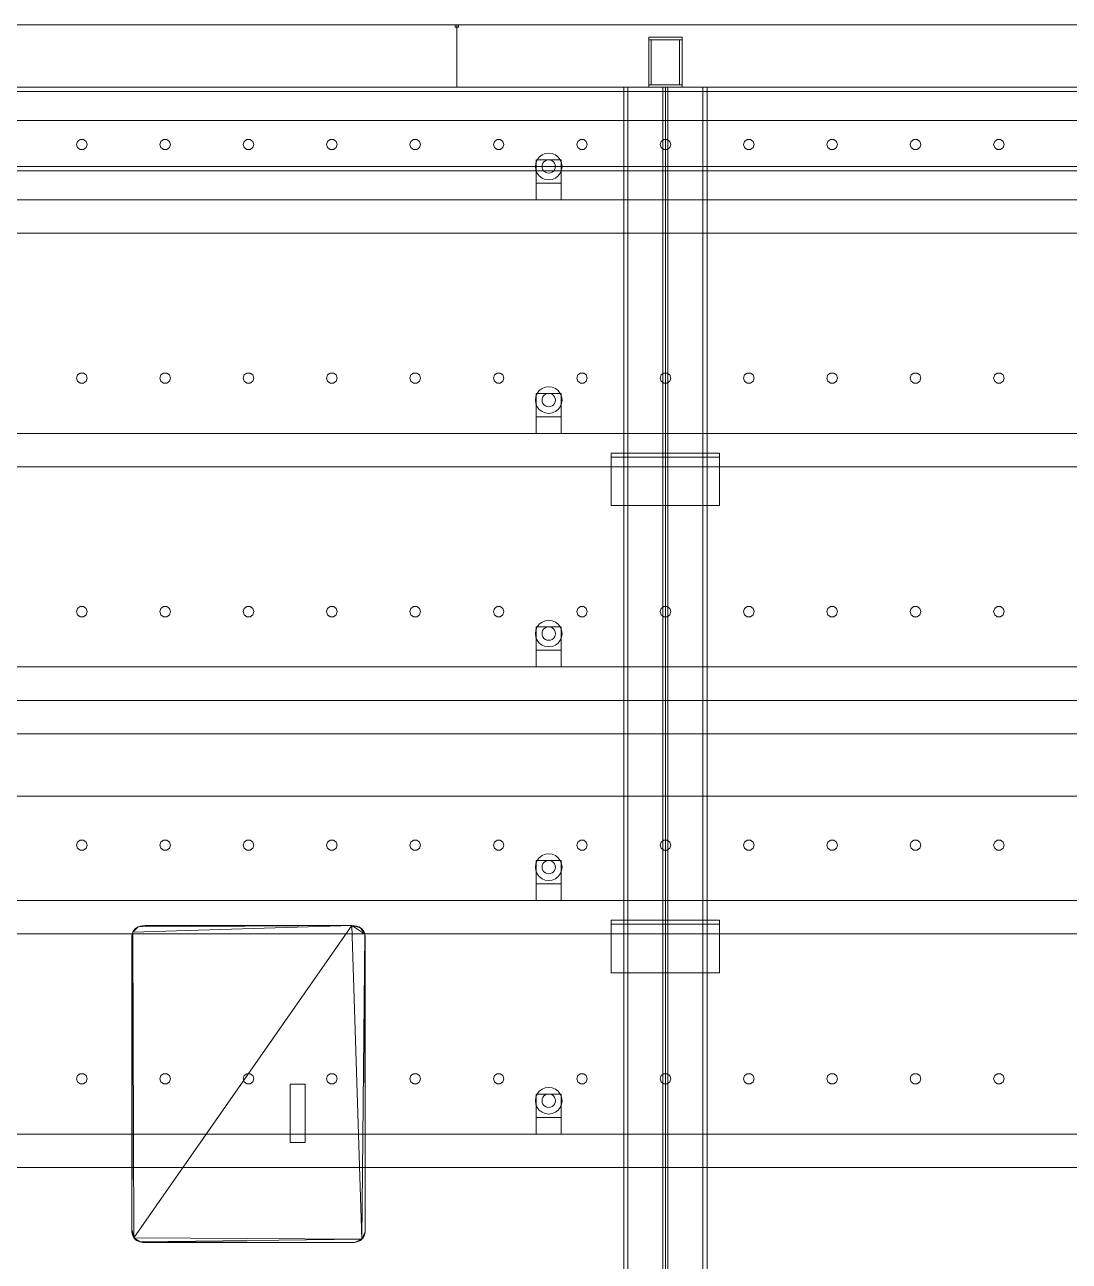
# Model space of a CAD drawing. Header units: millimetres. Extents: x -1970 to 59977, y -65068 to 6837.
# Drawn here: x 41071 to 42324, y 1518 to 3000 of the extents above; entities that cross this region are included whole.
import ezdxf

# ---------------------------------------------------------------- set-up
doc = ezdxf.new("R2010")
doc.units = ezdxf.units.MM
doc.layers.add('lateral_secador', color=7, linetype='Continuous', lineweight=0)

msp = doc.modelspace()

# ---------------------------------------------------------------- linework, layer by layer
at = {"layer": 'lateral_secador'}
for p, q in [((40589.253, 3000), (41589.253, 3000)), ((41587.253, 3000), (41591.253, 3000)), ((41587.253, 3000), (41587.253, 2997)), ((41587.253, 2997), (41591.253, 2997)), ((41589.253, 2925), (41589.253, 3000)), ((41589.253, 3000), (42589.253, 3000)), ((41591.253, 2997), (41591.253, 3000)), ((41819.253, 2985), (41859.253, 2985)), ((41819.253, 2985), (41819.253, 2982)), ((41819.253, 2982), (41859.253, 2982)), ((41819.253, 2982), (41822.253, 2982)), ((41819.253, 2982), (41819.253, 2928)), ((41822.253, 2928), (41822.253, 2982)), ((41856.253, 2982), (41859.253, 2982)), ((41856.253, 2982), (41856.253, 2928)), ((41859.253, 2982), (41859.253, 2985)), ((41859.253, 2928), (41859.253, 2982)), ((38839.253, 2925), (58839.253, 2925)), ((40589.253, 2925), (41589.253, 2925)), ((40839.253, 2925), (41839.253, 2925)), ((41589.253, 2925), (42589.253, 2925)), ((41789.253, 2925), (41889.253, 2925)), ((41789.253, 2925), (41789.253, 20)), ((41789.253, 2925), (41794.253, 2925)), ((41794.253, 20), (41794.253, 2925)), ((41819.253, 2928), (41859.253, 2928)), ((41819.253, 2928), (41819.253, 2925)), ((41819.253, 2928), (41822.253, 2928)), ((41819.253, 2925), (41859.253, 2925)), ((41836.253, 2925), (41842.253, 2925)), ((41836.253, 2925), (41836.253, 60)), ((41839.253, 0), (41839.253, 2925)), ((41839.253, 2925), (42839.253, 2925)), ((41842.253, 60), (41842.253, 2925)), ((41856.253, 2928), (41859.253, 2928)), ((41859.253, 2925), (41859.253, 2928)), ((41884.253, 2925), (41889.253, 2925)), ((41884.253, 2925), (41884.253, 20)), ((41889.253, 20), (41889.253, 2925)), ((38839.253, 2920), (58839.253, 2920)), ((38839.253, 2885), (58839.253, 2885)), ((41137.291, 2862.389), (41134.116, 2860.082)), ((41141.215, 2862.389), (41137.291, 2862.389)), ((41144.39, 2860.082), (41141.215, 2862.389)), ((41237.291, 2862.389), (41234.116, 2860.082)), ((41241.215, 2862.389), (41237.291, 2862.389)), ((41244.39, 2860.082), (41241.215, 2862.389)), ((41337.291, 2862.389), (41334.116, 2860.082)), ((41341.215, 2862.389), (41337.291, 2862.389)), ((41344.39, 2860.082), (41341.215, 2862.389)), ((41437.291, 2862.389), (41434.116, 2860.082)), ((41441.215, 2862.389), (41437.291, 2862.389)), ((41444.39, 2860.082), (41441.215, 2862.389)), ((41537.291, 2862.389), (41534.116, 2860.082)), ((41541.215, 2862.389), (41537.291, 2862.389)), ((41544.39, 2860.082), (41541.215, 2862.389)), ((41637.291, 2862.389), (41634.116, 2860.082)), ((41641.215, 2862.389), (41637.291, 2862.389)), ((41644.39, 2860.082), (41641.215, 2862.389)), ((41737.291, 2862.389), (41734.116, 2860.082)), ((41741.215, 2862.389), (41737.291, 2862.389)), ((41744.39, 2860.082), (41741.215, 2862.389)), ((41837.291, 2862.389), (41834.116, 2860.082)), ((41841.215, 2862.389), (41837.291, 2862.389)), ((41844.39, 2860.082), (41841.215, 2862.389)), ((41937.291, 2862.389), (41934.116, 2860.082)), ((41941.215, 2862.389), (41937.291, 2862.389)), ((41944.39, 2860.082), (41941.215, 2862.389)), ((42037.291, 2862.389), (42034.116, 2860.082)), ((42041.215, 2862.389), (42037.291, 2862.389)), ((42044.39, 2860.082), (42041.215, 2862.389)), ((42137.291, 2862.389), (42134.116, 2860.082)), ((42141.215, 2862.389), (42137.291, 2862.389)), ((42144.39, 2860.082), (42141.215, 2862.389)), ((42237.291, 2862.389), (42234.116, 2860.082)), ((42241.215, 2862.389), (42237.291, 2862.389)), ((42244.39, 2860.082), (42241.215, 2862.389)), ((41134.116, 2860.082), (41132.903, 2856.35)), ((41132.903, 2856.35), (41134.116, 2852.618)), ((41134.116, 2852.618), (41137.291, 2850.311)), ((41137.291, 2850.311), (41141.215, 2850.311)), ((41141.215, 2850.311), (41144.39, 2852.618)), ((41145.603, 2856.35), (41144.39, 2860.082)), ((41144.39, 2852.618), (41145.603, 2856.35)), ((41234.116, 2860.082), (41232.903, 2856.35)), ((41232.903, 2856.35), (41234.116, 2852.618)), ((41234.116, 2852.618), (41237.291, 2850.311)), ((41237.291, 2850.311), (41241.215, 2850.311)), ((41241.215, 2850.311), (41244.39, 2852.618)), ((41245.603, 2856.35), (41244.39, 2860.082)), ((41244.39, 2852.618), (41245.603, 2856.35)), ((41334.116, 2860.082), (41332.903, 2856.35)), ((41332.903, 2856.35), (41334.116, 2852.618)), ((41334.116, 2852.618), (41337.291, 2850.311)), ((41337.291, 2850.311), (41341.215, 2850.311)), ((41341.215, 2850.311), (41344.39, 2852.618)), ((41345.603, 2856.35), (41344.39, 2860.082)), ((41344.39, 2852.618), (41345.603, 2856.35)), ((41434.116, 2860.082), (41432.903, 2856.35)), ((41432.903, 2856.35), (41434.116, 2852.618)), ((41434.116, 2852.618), (41437.291, 2850.311)), ((41437.291, 2850.311), (41441.215, 2850.311)), ((41441.215, 2850.311), (41444.39, 2852.618)), ((41445.603, 2856.35), (41444.39, 2860.082)), ((41444.39, 2852.618), (41445.603, 2856.35)), ((41534.116, 2860.082), (41532.903, 2856.35)), ((41532.903, 2856.35), (41534.116, 2852.618)), ((41534.116, 2852.618), (41537.291, 2850.311)), ((41537.291, 2850.311), (41541.215, 2850.311)), ((41541.215, 2850.311), (41544.39, 2852.618)), ((41545.603, 2856.35), (41544.39, 2860.082)), ((41544.39, 2852.618), (41545.603, 2856.35)), ((41634.116, 2860.082), (41632.903, 2856.35)), ((41632.903, 2856.35), (41634.116, 2852.618)), ((41634.116, 2852.618), (41637.291, 2850.311)), ((41637.291, 2850.311), (41641.215, 2850.311)), ((41641.215, 2850.311), (41644.39, 2852.618)), ((41645.603, 2856.35), (41644.39, 2860.082)), ((41644.39, 2852.618), (41645.603, 2856.35)), ((41734.116, 2860.082), (41732.903, 2856.35)), ((41732.903, 2856.35), (41734.116, 2852.618)), ((41734.116, 2852.618), (41737.291, 2850.311)), ((41737.291, 2850.311), (41741.215, 2850.311)), ((41741.215, 2850.311), (41744.39, 2852.618)), ((41745.603, 2856.35), (41744.39, 2860.082)), ((41744.39, 2852.618), (41745.603, 2856.35)), ((41834.116, 2860.082), (41832.903, 2856.35)), ((41832.903, 2856.35), (41834.116, 2852.618)), ((41834.116, 2852.618), (41837.291, 2850.311)), ((41837.291, 2850.311), (41841.215, 2850.311)), ((41841.215, 2850.311), (41844.39, 2852.618)), ((41845.603, 2856.35), (41844.39, 2860.082)), ((41844.39, 2852.618), (41845.603, 2856.35)), ((41934.116, 2860.082), (41932.903, 2856.35)), ((41932.903, 2856.35), (41934.116, 2852.618)), ((41934.116, 2852.618), (41937.291, 2850.311)), ((41937.291, 2850.311), (41941.215, 2850.311)), ((41941.215, 2850.311), (41944.39, 2852.618)), ((41945.603, 2856.35), (41944.39, 2860.082)), ((41944.39, 2852.618), (41945.603, 2856.35)), ((42034.116, 2860.082), (42032.903, 2856.35)), ((42032.903, 2856.35), (42034.116, 2852.618)), ((42034.116, 2852.618), (42037.291, 2850.311)), ((42037.291, 2850.311), (42041.215, 2850.311)), ((42041.215, 2850.311), (42044.39, 2852.618)), ((42045.603, 2856.35), (42044.39, 2860.082)), ((42044.39, 2852.618), (42045.603, 2856.35)), ((42134.116, 2860.082), (42132.903, 2856.35)), ((42132.903, 2856.35), (42134.116, 2852.618)), ((42134.116, 2852.618), (42137.291, 2850.311)), ((42137.291, 2850.311), (42141.215, 2850.311)), ((42141.215, 2850.311), (42144.39, 2852.618)), ((42145.603, 2856.35), (42144.39, 2860.082)), ((42144.39, 2852.618), (42145.603, 2856.35)), ((42234.116, 2860.082), (42232.903, 2856.35)), ((42232.903, 2856.35), (42234.116, 2852.618)), ((42234.116, 2852.618), (42237.291, 2850.311)), ((42237.291, 2850.311), (42241.215, 2850.311)), ((42241.215, 2850.311), (42244.39, 2852.618)), ((42245.603, 2856.35), (42244.39, 2860.082)), ((42244.39, 2852.618), (42245.603, 2856.35)), ((41683.798, 2834.141), (41683.253, 2830)), ((41685.397, 2838), (41683.798, 2834.141)), ((41684.253, 2838), (41714.253, 2838)), ((41684.253, 2838), (41684.253, 2810)), ((41687.939, 2841.314), (41685.397, 2838)), ((41691.253, 2843.856), (41687.939, 2841.314)), ((41695.112, 2845.455), (41691.253, 2843.856)), ((41691.526, 2832.071), (41691.253, 2830)), ((41692.325, 2834), (41691.526, 2832.071)), ((41693.596, 2835.657), (41692.325, 2834)), ((41695.253, 2836.928), (41693.596, 2835.657)), ((41699.253, 2846), (41695.112, 2845.455)), ((41697.182, 2837.727), (41695.253, 2836.928)), ((41699.253, 2838), (41697.182, 2837.727)), ((41703.394, 2845.455), (41699.253, 2846)), ((41701.324, 2837.727), (41699.253, 2838)), ((41703.253, 2836.928), (41701.324, 2837.727)), ((41704.91, 2835.657), (41703.253, 2836.928)), ((41707.253, 2843.856), (41703.394, 2845.455)), ((41706.181, 2834), (41704.91, 2835.657)), ((41706.98, 2832.071), (41706.181, 2834)), ((41707.253, 2830), (41706.98, 2832.071)), ((41710.567, 2841.314), (41707.253, 2843.856)), ((41713.109, 2838), (41710.567, 2841.314)), ((41714.708, 2834.141), (41713.109, 2838)), ((41714.253, 2810), (41714.253, 2838)), ((41715.253, 2830), (41714.708, 2834.141)), ((38839.253, 2830), (58839.253, 2830)), ((38839.253, 2825), (58839.253, 2825)), ((41683.253, 2830), (41683.798, 2825.859)), ((41683.798, 2825.859), (41685.397, 2822)), ((41685.397, 2822), (41687.939, 2818.686)), ((41687.939, 2818.686), (41691.253, 2816.144)), ((41691.253, 2830), (41691.526, 2827.929)), ((41691.526, 2827.929), (41692.325, 2826)), ((41692.325, 2826), (41693.596, 2824.343)), ((41693.596, 2824.343), (41695.253, 2823.072)), ((41695.253, 2823.072), (41697.182, 2822.273)), ((41697.182, 2822.273), (41699.253, 2822)), ((41699.253, 2822), (41701.324, 2822.273)), ((41701.324, 2822.273), (41703.253, 2823.072)), ((41703.253, 2823.072), (41704.91, 2824.343)), ((41704.91, 2824.343), (41706.181, 2826)), ((41706.181, 2826), (41706.98, 2827.929)), ((41706.98, 2827.929), (41707.253, 2830)), ((41707.253, 2816.144), (41710.567, 2818.686)), ((41710.567, 2818.686), (41713.109, 2822)), ((41713.109, 2822), (41714.708, 2825.859)), ((41714.708, 2825.859), (41715.253, 2830)), ((41684.253, 2810), (41714.253, 2810)), ((41684.253, 2810), (41684.253, 2790)), ((41691.253, 2816.144), (41695.112, 2814.545)), ((41695.112, 2814.545), (41699.253, 2814)), ((41699.253, 2814), (41703.394, 2814.545)), ((41703.394, 2814.545), (41707.253, 2816.144)), ((41714.253, 2790), (41714.253, 2810)), ((39189.253, 2790), (58489.253, 2790)), ((41684.253, 2790), (41714.253, 2790)), ((39189.253, 2750), (58489.253, 2750)), ((41134.116, 2580.082), (41132.903, 2576.35)), ((41137.291, 2582.389), (41134.116, 2580.082)), ((41141.215, 2582.389), (41137.291, 2582.389)), ((41144.39, 2580.082), (41141.215, 2582.389)), ((41145.603, 2576.35), (41144.39, 2580.082)), ((41234.116, 2580.082), (41232.903, 2576.35)), ((41237.291, 2582.389), (41234.116, 2580.082)), ((41241.215, 2582.389), (41237.291, 2582.389)), ((41244.39, 2580.082), (41241.215, 2582.389)), ((41245.603, 2576.35), (41244.39, 2580.082)), ((41334.116, 2580.082), (41332.903, 2576.35)), ((41337.291, 2582.389), (41334.116, 2580.082)), ((41341.215, 2582.389), (41337.291, 2582.389)), ((41344.39, 2580.082), (41341.215, 2582.389)), ((41345.603, 2576.35), (41344.39, 2580.082)), ((41434.116, 2580.082), (41432.903, 2576.35)), ((41437.291, 2582.389), (41434.116, 2580.082)), ((41441.215, 2582.389), (41437.291, 2582.389)), ((41444.39, 2580.082), (41441.215, 2582.389)), ((41445.603, 2576.35), (41444.39, 2580.082)), ((41534.116, 2580.082), (41532.903, 2576.35)), ((41537.291, 2582.389), (41534.116, 2580.082)), ((41541.215, 2582.389), (41537.291, 2582.389)), ((41544.39, 2580.082), (41541.215, 2582.389)), ((41545.603, 2576.35), (41544.39, 2580.082)), ((41634.116, 2580.082), (41632.903, 2576.35)), ((41637.291, 2582.389), (41634.116, 2580.082)), ((41641.215, 2582.389), (41637.291, 2582.389)), ((41644.39, 2580.082), (41641.215, 2582.389)), ((41645.603, 2576.35), (41644.39, 2580.082)), ((41734.116, 2580.082), (41732.903, 2576.35)), ((41737.291, 2582.389), (41734.116, 2580.082)), ((41741.215, 2582.389), (41737.291, 2582.389)), ((41744.39, 2580.082), (41741.215, 2582.389)), ((41745.603, 2576.35), (41744.39, 2580.082)), ((41834.116, 2580.082), (41832.903, 2576.35)), ((41837.291, 2582.389), (41834.116, 2580.082)), ((41841.215, 2582.389), (41837.291, 2582.389)), ((41844.39, 2580.082), (41841.215, 2582.389)), ((41845.603, 2576.35), (41844.39, 2580.082)), ((41934.116, 2580.082), (41932.903, 2576.35)), ((41937.291, 2582.389), (41934.116, 2580.082)), ((41941.215, 2582.389), (41937.291, 2582.389)), ((41944.39, 2580.082), (41941.215, 2582.389)), ((41945.603, 2576.35), (41944.39, 2580.082)), ((42034.116, 2580.082), (42032.903, 2576.35)), ((42037.291, 2582.389), (42034.116, 2580.082)), ((42041.215, 2582.389), (42037.291, 2582.389)), ((42044.39, 2580.082), (42041.215, 2582.389)), ((42045.603, 2576.35), (42044.39, 2580.082)), ((42134.116, 2580.082), (42132.903, 2576.35)), ((42137.291, 2582.389), (42134.116, 2580.082)), ((42141.215, 2582.389), (42137.291, 2582.389)), ((42144.39, 2580.082), (42141.215, 2582.389)), ((42145.603, 2576.35), (42144.39, 2580.082)), ((42234.116, 2580.082), (42232.903, 2576.35)), ((42237.291, 2582.389), (42234.116, 2580.082)), ((42241.215, 2582.389), (42237.291, 2582.389)), ((42244.39, 2580.082), (42241.215, 2582.389)), ((42245.603, 2576.35), (42244.39, 2580.082)), ((41132.903, 2576.35), (41134.116, 2572.618)), ((41134.116, 2572.618), (41137.291, 2570.311)), ((41137.291, 2570.311), (41141.215, 2570.311)), ((41141.215, 2570.311), (41144.39, 2572.618)), ((41144.39, 2572.618), (41145.603, 2576.35)), ((41232.903, 2576.35), (41234.116, 2572.618)), ((41234.116, 2572.618), (41237.291, 2570.311)), ((41237.291, 2570.311), (41241.215, 2570.311)), ((41241.215, 2570.311), (41244.39, 2572.618)), ((41244.39, 2572.618), (41245.603, 2576.35)), ((41332.903, 2576.35), (41334.116, 2572.618)), ((41334.116, 2572.618), (41337.291, 2570.311)), ((41337.291, 2570.311), (41341.215, 2570.311)), ((41341.215, 2570.311), (41344.39, 2572.618)), ((41344.39, 2572.618), (41345.603, 2576.35)), ((41432.903, 2576.35), (41434.116, 2572.618)), ((41434.116, 2572.618), (41437.291, 2570.311)), ((41437.291, 2570.311), (41441.215, 2570.311)), ((41441.215, 2570.311), (41444.39, 2572.618)), ((41444.39, 2572.618), (41445.603, 2576.35)), ((41532.903, 2576.35), (41534.116, 2572.618)), ((41534.116, 2572.618), (41537.291, 2570.311)), ((41537.291, 2570.311), (41541.215, 2570.311)), ((41541.215, 2570.311), (41544.39, 2572.618)), ((41544.39, 2572.618), (41545.603, 2576.35)), ((41632.903, 2576.35), (41634.116, 2572.618)), ((41634.116, 2572.618), (41637.291, 2570.311)), ((41637.291, 2570.311), (41641.215, 2570.311)), ((41641.215, 2570.311), (41644.39, 2572.618)), ((41644.39, 2572.618), (41645.603, 2576.35)), ((41695.112, 2565.455), (41691.253, 2563.856)), ((41699.253, 2566), (41695.112, 2565.455)), ((41703.394, 2565.455), (41699.253, 2566)), ((41707.253, 2563.856), (41703.394, 2565.455)), ((41732.903, 2576.35), (41734.116, 2572.618)), ((41734.116, 2572.618), (41737.291, 2570.311)), ((41737.291, 2570.311), (41741.215, 2570.311)), ((41741.215, 2570.311), (41744.39, 2572.618)), ((41744.39, 2572.618), (41745.603, 2576.35)), ((41832.903, 2576.35), (41834.116, 2572.618)), ((41834.116, 2572.618), (41837.291, 2570.311)), ((41837.291, 2570.311), (41841.215, 2570.311)), ((41841.215, 2570.311), (41844.39, 2572.618)), ((41844.39, 2572.618), (41845.603, 2576.35)), ((41932.903, 2576.35), (41934.116, 2572.618)), ((41934.116, 2572.618), (41937.291, 2570.311)), ((41937.291, 2570.311), (41941.215, 2570.311)), ((41941.215, 2570.311), (41944.39, 2572.618)), ((41944.39, 2572.618), (41945.603, 2576.35)), ((42032.903, 2576.35), (42034.116, 2572.618)), ((42034.116, 2572.618), (42037.291, 2570.311)), ((42037.291, 2570.311), (42041.215, 2570.311)), ((42041.215, 2570.311), (42044.39, 2572.618)), ((42044.39, 2572.618), (42045.603, 2576.35)), ((42132.903, 2576.35), (42134.116, 2572.618)), ((42134.116, 2572.618), (42137.291, 2570.311)), ((42137.291, 2570.311), (42141.215, 2570.311)), ((42141.215, 2570.311), (42144.39, 2572.618)), ((42144.39, 2572.618), (42145.603, 2576.35)), ((42232.903, 2576.35), (42234.116, 2572.618)), ((42234.116, 2572.618), (42237.291, 2570.311)), ((42237.291, 2570.311), (42241.215, 2570.311)), ((42241.215, 2570.311), (42244.39, 2572.618)), ((42244.39, 2572.618), (42245.603, 2576.35)), ((41683.798, 2554.141), (41683.253, 2550)), ((41683.253, 2550), (41683.798, 2545.859)), ((41685.397, 2558), (41683.798, 2554.141)), ((41684.253, 2558), (41714.253, 2558)), ((41684.253, 2558), (41684.253, 2530)), ((41687.939, 2561.314), (41685.397, 2558)), ((41691.253, 2563.856), (41687.939, 2561.314)), ((41691.526, 2552.071), (41691.253, 2550)), ((41691.253, 2550), (41691.526, 2547.929)), ((41692.325, 2554), (41691.526, 2552.071)), ((41693.596, 2555.657), (41692.325, 2554)), ((41695.253, 2556.928), (41693.596, 2555.657)), ((41697.182, 2557.727), (41695.253, 2556.928)), ((41699.253, 2558), (41697.182, 2557.727)), ((41701.324, 2557.727), (41699.253, 2558)), ((41703.253, 2556.928), (41701.324, 2557.727)), ((41704.91, 2555.657), (41703.253, 2556.928)), ((41706.181, 2554), (41704.91, 2555.657)), ((41706.98, 2552.071), (41706.181, 2554)), ((41707.253, 2550), (41706.98, 2552.071)), ((41706.98, 2547.929), (41707.253, 2550)), ((41710.567, 2561.314), (41707.253, 2563.856)), ((41713.109, 2558), (41710.567, 2561.314)), ((41714.708, 2554.141), (41713.109, 2558)), ((41714.253, 2530), (41714.253, 2558)), ((41715.253, 2550), (41714.708, 2554.141)), ((41714.708, 2545.859), (41715.253, 2550)), ((41683.798, 2545.859), (41685.397, 2542)), ((41685.397, 2542), (41687.939, 2538.686)), ((41687.939, 2538.686), (41691.253, 2536.144)), ((41691.253, 2536.144), (41695.112, 2534.545)), ((41691.526, 2547.929), (41692.325, 2546)), ((41692.325, 2546), (41693.596, 2544.343)), ((41693.596, 2544.343), (41695.253, 2543.072)), ((41695.253, 2543.072), (41697.182, 2542.273)), ((41697.182, 2542.273), (41699.253, 2542)), ((41699.253, 2542), (41701.324, 2542.273)), ((41701.324, 2542.273), (41703.253, 2543.072)), ((41703.253, 2543.072), (41704.91, 2544.343)), ((41703.394, 2534.545), (41707.253, 2536.144)), ((41704.91, 2544.343), (41706.181, 2546)), ((41706.181, 2546), (41706.98, 2547.929)), ((41707.253, 2536.144), (41710.567, 2538.686)), ((41710.567, 2538.686), (41713.109, 2542)), ((41713.109, 2542), (41714.708, 2545.859)), ((41684.253, 2530), (41714.253, 2530)), ((41684.253, 2530), (41684.253, 2510)), ((41695.112, 2534.545), (41699.253, 2534)), ((41699.253, 2534), (41703.394, 2534.545)), ((41714.253, 2510), (41714.253, 2530)), ((39189.253, 2510), (58489.253, 2510)), ((41684.253, 2510), (41714.253, 2510)), ((41774.253, 2486.5), (41904.253, 2486.5)), ((41774.253, 2486.5), (41774.253, 2423.5)), ((41774.253, 2486.5), (41774.253, 2481.5)), ((41774.253, 2481.5), (41904.253, 2481.5)), ((41904.253, 2423.5), (41904.253, 2486.5)), ((41904.253, 2481.5), (41904.253, 2486.5)), ((39189.253, 2470), (58489.253, 2470)), ((41774.253, 2423.5), (41904.253, 2423.5)), ((41134.116, 2300.082), (41132.903, 2296.35)), ((41137.291, 2302.389), (41134.116, 2300.082)), ((41141.215, 2302.389), (41137.291, 2302.389)), ((41144.39, 2300.082), (41141.215, 2302.389)), ((41145.603, 2296.35), (41144.39, 2300.082)), ((41234.116, 2300.082), (41232.903, 2296.35)), ((41237.291, 2302.389), (41234.116, 2300.082)), ((41241.215, 2302.389), (41237.291, 2302.389)), ((41244.39, 2300.082), (41241.215, 2302.389)), ((41245.603, 2296.35), (41244.39, 2300.082)), ((41334.116, 2300.082), (41332.903, 2296.35)), ((41337.291, 2302.389), (41334.116, 2300.082)), ((41341.215, 2302.389), (41337.291, 2302.389)), ((41344.39, 2300.082), (41341.215, 2302.389)), ((41345.603, 2296.35), (41344.39, 2300.082)), ((41434.116, 2300.082), (41432.903, 2296.35)), ((41437.291, 2302.389), (41434.116, 2300.082)), ((41441.215, 2302.389), (41437.291, 2302.389)), ((41444.39, 2300.082), (41441.215, 2302.389)), ((41445.603, 2296.35), (41444.39, 2300.082)), ((41534.116, 2300.082), (41532.903, 2296.35)), ((41537.291, 2302.389), (41534.116, 2300.082)), ((41541.215, 2302.389), (41537.291, 2302.389)), ((41544.39, 2300.082), (41541.215, 2302.389)), ((41545.603, 2296.35), (41544.39, 2300.082)), ((41634.116, 2300.082), (41632.903, 2296.35)), ((41637.291, 2302.389), (41634.116, 2300.082)), ((41641.215, 2302.389), (41637.291, 2302.389)), ((41644.39, 2300.082), (41641.215, 2302.389)), ((41645.603, 2296.35), (41644.39, 2300.082)), ((41734.116, 2300.082), (41732.903, 2296.35)), ((41737.291, 2302.389), (41734.116, 2300.082)), ((41741.215, 2302.389), (41737.291, 2302.389)), ((41744.39, 2300.082), (41741.215, 2302.389)), ((41745.603, 2296.35), (41744.39, 2300.082)), ((41834.116, 2300.082), (41832.903, 2296.35)), ((41837.291, 2302.389), (41834.116, 2300.082)), ((41841.215, 2302.389), (41837.291, 2302.389)), ((41844.39, 2300.082), (41841.215, 2302.389)), ((41845.603, 2296.35), (41844.39, 2300.082)), ((41934.116, 2300.082), (41932.903, 2296.35)), ((41937.291, 2302.389), (41934.116, 2300.082)), ((41941.215, 2302.389), (41937.291, 2302.389)), ((41944.39, 2300.082), (41941.215, 2302.389)), ((41945.603, 2296.35), (41944.39, 2300.082)), ((42034.116, 2300.082), (42032.903, 2296.35)), ((42037.291, 2302.389), (42034.116, 2300.082)), ((42041.215, 2302.389), (42037.291, 2302.389)), ((42044.39, 2300.082), (42041.215, 2302.389)), ((42045.603, 2296.35), (42044.39, 2300.082)), ((42134.116, 2300.082), (42132.903, 2296.35)), ((42137.291, 2302.389), (42134.116, 2300.082)), ((42141.215, 2302.389), (42137.291, 2302.389)), ((42144.39, 2300.082), (42141.215, 2302.389)), ((42145.603, 2296.35), (42144.39, 2300.082)), ((42234.116, 2300.082), (42232.903, 2296.35)), ((42237.291, 2302.389), (42234.116, 2300.082)), ((42241.215, 2302.389), (42237.291, 2302.389)), ((42244.39, 2300.082), (42241.215, 2302.389)), ((42245.603, 2296.35), (42244.39, 2300.082)), ((41132.903, 2296.35), (41134.116, 2292.618)), ((41134.116, 2292.618), (41137.291, 2290.311)), ((41137.291, 2290.311), (41141.215, 2290.311)), ((41141.215, 2290.311), (41144.39, 2292.618)), ((41144.39, 2292.618), (41145.603, 2296.35)), ((41232.903, 2296.35), (41234.116, 2292.618)), ((41234.116, 2292.618), (41237.291, 2290.311)), ((41237.291, 2290.311), (41241.215, 2290.311)), ((41241.215, 2290.311), (41244.39, 2292.618)), ((41244.39, 2292.618), (41245.603, 2296.35)), ((41332.903, 2296.35), (41334.116, 2292.618)), ((41334.116, 2292.618), (41337.291, 2290.311)), ((41337.291, 2290.311), (41341.215, 2290.311)), ((41341.215, 2290.311), (41344.39, 2292.618)), ((41344.39, 2292.618), (41345.603, 2296.35)), ((41432.903, 2296.35), (41434.116, 2292.618)), ((41434.116, 2292.618), (41437.291, 2290.311)), ((41437.291, 2290.311), (41441.215, 2290.311)), ((41441.215, 2290.311), (41444.39, 2292.618)), ((41444.39, 2292.618), (41445.603, 2296.35)), ((41532.903, 2296.35), (41534.116, 2292.618)), ((41534.116, 2292.618), (41537.291, 2290.311)), ((41537.291, 2290.311), (41541.215, 2290.311)), ((41541.215, 2290.311), (41544.39, 2292.618)), ((41544.39, 2292.618), (41545.603, 2296.35)), ((41632.903, 2296.35), (41634.116, 2292.618)), ((41634.116, 2292.618), (41637.291, 2290.311)), ((41637.291, 2290.311), (41641.215, 2290.311)), ((41641.215, 2290.311), (41644.39, 2292.618)), ((41644.39, 2292.618), (41645.603, 2296.35)), ((41691.253, 2283.856), (41687.939, 2281.314)), ((41695.112, 2285.455), (41691.253, 2283.856)), ((41699.253, 2286), (41695.112, 2285.455)), ((41703.394, 2285.455), (41699.253, 2286)), ((41707.253, 2283.856), (41703.394, 2285.455)), ((41710.567, 2281.314), (41707.253, 2283.856)), ((41732.903, 2296.35), (41734.116, 2292.618)), ((41734.116, 2292.618), (41737.291, 2290.311)), ((41737.291, 2290.311), (41741.215, 2290.311)), ((41741.215, 2290.311), (41744.39, 2292.618)), ((41744.39, 2292.618), (41745.603, 2296.35)), ((41832.903, 2296.35), (41834.116, 2292.618)), ((41834.116, 2292.618), (41837.291, 2290.311)), ((41837.291, 2290.311), (41841.215, 2290.311)), ((41841.215, 2290.311), (41844.39, 2292.618)), ((41844.39, 2292.618), (41845.603, 2296.35)), ((41932.903, 2296.35), (41934.116, 2292.618)), ((41934.116, 2292.618), (41937.291, 2290.311)), ((41937.291, 2290.311), (41941.215, 2290.311)), ((41941.215, 2290.311), (41944.39, 2292.618)), ((41944.39, 2292.618), (41945.603, 2296.35)), ((42032.903, 2296.35), (42034.116, 2292.618)), ((42034.116, 2292.618), (42037.291, 2290.311)), ((42037.291, 2290.311), (42041.215, 2290.311)), ((42041.215, 2290.311), (42044.39, 2292.618)), ((42044.39, 2292.618), (42045.603, 2296.35)), ((42132.903, 2296.35), (42134.116, 2292.618)), ((42134.116, 2292.618), (42137.291, 2290.311)), ((42137.291, 2290.311), (42141.215, 2290.311)), ((42141.215, 2290.311), (42144.39, 2292.618)), ((42144.39, 2292.618), (42145.603, 2296.35)), ((42232.903, 2296.35), (42234.116, 2292.618)), ((42234.116, 2292.618), (42237.291, 2290.311)), ((42237.291, 2290.311), (42241.215, 2290.311)), ((42241.215, 2290.311), (42244.39, 2292.618)), ((42244.39, 2292.618), (42245.603, 2296.35)), ((41683.798, 2274.141), (41683.253, 2270)), ((41683.253, 2270), (41683.798, 2265.859)), ((41685.397, 2278), (41683.798, 2274.141)), ((41684.253, 2278), (41714.253, 2278)), ((41684.253, 2278), (41684.253, 2250)), ((41687.939, 2281.314), (41685.397, 2278)), ((41691.526, 2272.071), (41691.253, 2270)), ((41691.253, 2270), (41691.526, 2267.929)), ((41692.325, 2274), (41691.526, 2272.071)), ((41693.596, 2275.657), (41692.325, 2274)), ((41695.253, 2276.928), (41693.596, 2275.657)), ((41697.182, 2277.727), (41695.253, 2276.928)), ((41699.253, 2278), (41697.182, 2277.727)), ((41701.324, 2277.727), (41699.253, 2278)), ((41703.253, 2276.928), (41701.324, 2277.727)), ((41704.91, 2275.657), (41703.253, 2276.928)), ((41706.181, 2274), (41704.91, 2275.657)), ((41706.98, 2272.071), (41706.181, 2274)), ((41707.253, 2270), (41706.98, 2272.071)), ((41706.98, 2267.929), (41707.253, 2270)), ((41713.109, 2278), (41710.567, 2281.314)), ((41714.708, 2274.141), (41713.109, 2278)), ((41714.253, 2250), (41714.253, 2278)), ((41715.253, 2270), (41714.708, 2274.141)), ((41714.708, 2265.859), (41715.253, 2270)), ((41683.798, 2265.859), (41685.397, 2262)), ((41685.397, 2262), (41687.939, 2258.686)), ((41687.939, 2258.686), (41691.253, 2256.144)), ((41691.253, 2256.144), (41695.112, 2254.545)), ((41691.526, 2267.929), (41692.325, 2266)), ((41692.325, 2266), (41693.596, 2264.343)), ((41693.596, 2264.343), (41695.253, 2263.072)), ((41695.112, 2254.545), (41699.253, 2254)), ((41695.253, 2263.072), (41697.182, 2262.273)), ((41697.182, 2262.273), (41699.253, 2262)), ((41699.253, 2262), (41701.324, 2262.273)), ((41699.253, 2254), (41703.394, 2254.545)), ((41701.324, 2262.273), (41703.253, 2263.072)), ((41703.253, 2263.072), (41704.91, 2264.343)), ((41703.394, 2254.545), (41707.253, 2256.144)), ((41704.91, 2264.343), (41706.181, 2266)), ((41706.181, 2266), (41706.98, 2267.929)), ((41707.253, 2256.144), (41710.567, 2258.686)), ((41710.567, 2258.686), (41713.109, 2262)), ((41713.109, 2262), (41714.708, 2265.859)), ((41684.253, 2250), (41714.253, 2250)), ((41684.253, 2250), (41684.253, 2230)), ((41714.253, 2230), (41714.253, 2250)), ((39189.253, 2230), (58489.253, 2230)), ((41684.253, 2230), (41714.253, 2230)), ((39189.253, 2190), (58489.253, 2190)), ((39839.253, 2150), (42839.253, 2150)), ((39839.253, 2075), (42839.253, 2075)), ((40839.253, 2075), (41839.253, 2075)), ((41836.253, 2075), (41842.253, 2075)), ((41836.253, 2075), (41836.253, 135)), ((41839.253, 135), (41839.253, 2075)), ((41839.253, 2075), (42839.253, 2075)), ((41842.253, 135), (41842.253, 2075)), ((41134.116, 2020.082), (41132.903, 2016.35)), ((41132.903, 2016.35), (41134.116, 2012.618)), ((41137.291, 2022.389), (41134.116, 2020.082)), ((41141.215, 2022.389), (41137.291, 2022.389)), ((41144.39, 2020.082), (41141.215, 2022.389)), ((41145.603, 2016.35), (41144.39, 2020.082)), ((41144.39, 2012.618), (41145.603, 2016.35)), ((41234.116, 2020.082), (41232.903, 2016.35)), ((41232.903, 2016.35), (41234.116, 2012.618)), ((41237.291, 2022.389), (41234.116, 2020.082)), ((41241.215, 2022.389), (41237.291, 2022.389)), ((41244.39, 2020.082), (41241.215, 2022.389)), ((41245.603, 2016.35), (41244.39, 2020.082)), ((41244.39, 2012.618), (41245.603, 2016.35)), ((41334.116, 2020.082), (41332.903, 2016.35)), ((41332.903, 2016.35), (41334.116, 2012.618)), ((41337.291, 2022.389), (41334.116, 2020.082)), ((41341.215, 2022.389), (41337.291, 2022.389)), ((41344.39, 2020.082), (41341.215, 2022.389)), ((41345.603, 2016.35), (41344.39, 2020.082)), ((41344.39, 2012.618), (41345.603, 2016.35)), ((41434.116, 2020.082), (41432.903, 2016.35)), ((41432.903, 2016.35), (41434.116, 2012.618)), ((41437.291, 2022.389), (41434.116, 2020.082)), ((41441.215, 2022.389), (41437.291, 2022.389)), ((41444.39, 2020.082), (41441.215, 2022.389)), ((41445.603, 2016.35), (41444.39, 2020.082)), ((41444.39, 2012.618), (41445.603, 2016.35)), ((41534.116, 2020.082), (41532.903, 2016.35)), ((41532.903, 2016.35), (41534.116, 2012.618)), ((41537.291, 2022.389), (41534.116, 2020.082)), ((41541.215, 2022.389), (41537.291, 2022.389)), ((41544.39, 2020.082), (41541.215, 2022.389)), ((41545.603, 2016.35), (41544.39, 2020.082)), ((41544.39, 2012.618), (41545.603, 2016.35)), ((41634.116, 2020.082), (41632.903, 2016.35)), ((41632.903, 2016.35), (41634.116, 2012.618)), ((41637.291, 2022.389), (41634.116, 2020.082)), ((41641.215, 2022.389), (41637.291, 2022.389)), ((41644.39, 2020.082), (41641.215, 2022.389)), ((41645.603, 2016.35), (41644.39, 2020.082)), ((41644.39, 2012.618), (41645.603, 2016.35)), ((41734.116, 2020.082), (41732.903, 2016.35)), ((41732.903, 2016.35), (41734.116, 2012.618)), ((41737.291, 2022.389), (41734.116, 2020.082)), ((41741.215, 2022.389), (41737.291, 2022.389)), ((41744.39, 2020.082), (41741.215, 2022.389)), ((41745.603, 2016.35), (41744.39, 2020.082)), ((41744.39, 2012.618), (41745.603, 2016.35)), ((41834.116, 2020.082), (41832.903, 2016.35)), ((41832.903, 2016.35), (41834.116, 2012.618)), ((41837.291, 2022.389), (41834.116, 2020.082)), ((41841.215, 2022.389), (41837.291, 2022.389)), ((41844.39, 2020.082), (41841.215, 2022.389)), ((41845.603, 2016.35), (41844.39, 2020.082)), ((41844.39, 2012.618), (41845.603, 2016.35)), ((41934.116, 2020.082), (41932.903, 2016.35)), ((41932.903, 2016.35), (41934.116, 2012.618)), ((41937.291, 2022.389), (41934.116, 2020.082)), ((41941.215, 2022.389), (41937.291, 2022.389)), ((41944.39, 2020.082), (41941.215, 2022.389)), ((41945.603, 2016.35), (41944.39, 2020.082)), ((41944.39, 2012.618), (41945.603, 2016.35)), ((42034.116, 2020.082), (42032.903, 2016.35)), ((42032.903, 2016.35), (42034.116, 2012.618)), ((42037.291, 2022.389), (42034.116, 2020.082)), ((42041.215, 2022.389), (42037.291, 2022.389)), ((42044.39, 2020.082), (42041.215, 2022.389)), ((42045.603, 2016.35), (42044.39, 2020.082)), ((42044.39, 2012.618), (42045.603, 2016.35)), ((42134.116, 2020.082), (42132.903, 2016.35)), ((42132.903, 2016.35), (42134.116, 2012.618)), ((42137.291, 2022.389), (42134.116, 2020.082)), ((42141.215, 2022.389), (42137.291, 2022.389)), ((42144.39, 2020.082), (42141.215, 2022.389)), ((42145.603, 2016.35), (42144.39, 2020.082)), ((42144.39, 2012.618), (42145.603, 2016.35)), ((42234.116, 2020.082), (42232.903, 2016.35)), ((42232.903, 2016.35), (42234.116, 2012.618)), ((42237.291, 2022.389), (42234.116, 2020.082)), ((42241.215, 2022.389), (42237.291, 2022.389)), ((42244.39, 2020.082), (42241.215, 2022.389)), ((42245.603, 2016.35), (42244.39, 2020.082)), ((42244.39, 2012.618), (42245.603, 2016.35)), ((41134.116, 2012.618), (41137.291, 2010.311)), ((41137.291, 2010.311), (41141.215, 2010.311)), ((41141.215, 2010.311), (41144.39, 2012.618)), ((41234.116, 2012.618), (41237.291, 2010.311)), ((41237.291, 2010.311), (41241.215, 2010.311)), ((41241.215, 2010.311), (41244.39, 2012.618)), ((41334.116, 2012.618), (41337.291, 2010.311)), ((41337.291, 2010.311), (41341.215, 2010.311)), ((41341.215, 2010.311), (41344.39, 2012.618)), ((41434.116, 2012.618), (41437.291, 2010.311)), ((41437.291, 2010.311), (41441.215, 2010.311)), ((41441.215, 2010.311), (41444.39, 2012.618)), ((41534.116, 2012.618), (41537.291, 2010.311)), ((41537.291, 2010.311), (41541.215, 2010.311)), ((41541.215, 2010.311), (41544.39, 2012.618)), ((41634.116, 2012.618), (41637.291, 2010.311)), ((41637.291, 2010.311), (41641.215, 2010.311)), ((41641.215, 2010.311), (41644.39, 2012.618)), ((41691.253, 2003.856), (41687.939, 2001.314)), ((41695.112, 2005.455), (41691.253, 2003.856)), ((41699.253, 2006), (41695.112, 2005.455)), ((41703.394, 2005.455), (41699.253, 2006)), ((41707.253, 2003.856), (41703.394, 2005.455)), ((41710.567, 2001.314), (41707.253, 2003.856)), ((41734.116, 2012.618), (41737.291, 2010.311)), ((41737.291, 2010.311), (41741.215, 2010.311)), ((41741.215, 2010.311), (41744.39, 2012.618)), ((41834.116, 2012.618), (41837.291, 2010.311)), ((41837.291, 2010.311), (41841.215, 2010.311)), ((41841.215, 2010.311), (41844.39, 2012.618)), ((41934.116, 2012.618), (41937.291, 2010.311)), ((41937.291, 2010.311), (41941.215, 2010.311)), ((41941.215, 2010.311), (41944.39, 2012.618)), ((42034.116, 2012.618), (42037.291, 2010.311)), ((42037.291, 2010.311), (42041.215, 2010.311)), ((42041.215, 2010.311), (42044.39, 2012.618)), ((42134.116, 2012.618), (42137.291, 2010.311)), ((42137.291, 2010.311), (42141.215, 2010.311)), ((42141.215, 2010.311), (42144.39, 2012.618)), ((42234.116, 2012.618), (42237.291, 2010.311)), ((42237.291, 2010.311), (42241.215, 2010.311)), ((42241.215, 2010.311), (42244.39, 2012.618)), ((41683.798, 1994.141), (41683.253, 1990)), ((41683.253, 1990), (41683.798, 1985.859)), ((41685.397, 1998), (41683.798, 1994.141)), ((41684.253, 1998), (41714.253, 1998)), ((41684.253, 1998), (41684.253, 1970)), ((41687.939, 2001.314), (41685.397, 1998)), ((41691.526, 1992.071), (41691.253, 1990)), ((41691.253, 1990), (41691.526, 1987.929)), ((41692.325, 1994), (41691.526, 1992.071)), ((41691.526, 1987.929), (41692.325, 1986)), ((41693.596, 1995.657), (41692.325, 1994)), ((41695.253, 1996.928), (41693.596, 1995.657)), ((41697.182, 1997.727), (41695.253, 1996.928)), ((41699.253, 1998), (41697.182, 1997.727)), ((41701.324, 1997.727), (41699.253, 1998)), ((41703.253, 1996.928), (41701.324, 1997.727)), ((41704.91, 1995.657), (41703.253, 1996.928)), ((41706.181, 1994), (41704.91, 1995.657)), ((41706.98, 1992.071), (41706.181, 1994)), ((41706.181, 1986), (41706.98, 1987.929)), ((41707.253, 1990), (41706.98, 1992.071)), ((41706.98, 1987.929), (41707.253, 1990)), ((41713.109, 1998), (41710.567, 2001.314)), ((41714.708, 1994.141), (41713.109, 1998)), ((41714.253, 1970), (41714.253, 1998)), ((41715.253, 1990), (41714.708, 1994.141)), ((41714.708, 1985.859), (41715.253, 1990)), ((41683.798, 1985.859), (41685.397, 1982)), ((41685.397, 1982), (41687.939, 1978.686)), ((41687.939, 1978.686), (41691.253, 1976.144)), ((41691.253, 1976.144), (41695.112, 1974.545)), ((41692.325, 1986), (41693.596, 1984.343)), ((41693.596, 1984.343), (41695.253, 1983.072)), ((41695.112, 1974.545), (41699.253, 1974)), ((41695.253, 1983.072), (41697.182, 1982.273)), ((41697.182, 1982.273), (41699.253, 1982)), ((41699.253, 1982), (41701.324, 1982.273)), ((41699.253, 1974), (41703.394, 1974.545)), ((41701.324, 1982.273), (41703.253, 1983.072)), ((41703.253, 1983.072), (41704.91, 1984.343)), ((41703.394, 1974.545), (41707.253, 1976.144)), ((41704.91, 1984.343), (41706.181, 1986)), ((41707.253, 1976.144), (41710.567, 1978.686)), ((41710.567, 1978.686), (41713.109, 1982)), ((41713.109, 1982), (41714.708, 1985.859)), ((41684.253, 1970), (41714.253, 1970)), ((41684.253, 1970), (41684.253, 1950)), ((41714.253, 1950), (41714.253, 1970)), ((39189.253, 1950), (58489.253, 1950)), ((41684.253, 1950), (41714.253, 1950)), ((41200.693, 1912.16), (41463.253, 1920)), ((41200.693, 1912.16), (41207.093, 1918.56)), ((41200.693, 1912.16), (41203.253, 1916)), ((41201.813, 1914.24), (41200.693, 1912.16)), ((41201.813, 1545.76), (41463.253, 1920)), ((41203.253, 1916), (41201.813, 1914.24)), ((41203.253, 1916), (41207.093, 1918.56)), ((41205.013, 1917.44), (41203.253, 1916)), ((41207.093, 1918.56), (41205.013, 1917.44)), ((41207.093, 1918.56), (41463.253, 1920)), ((41207.093, 1918.56), (41212.213, 1919.84)), ((41209.493, 1919.36), (41207.093, 1918.56)), ((41212.213, 1919.84), (41209.493, 1919.36)), ((41212.213, 1919.84), (41463.253, 1920)), ((41215.253, 1920), (41212.213, 1919.84)), ((41463.253, 1920), (41215.253, 1920)), ((41463.253, 1920), (41469.013, 1919.36)), ((41466.293, 1919.84), (41463.253, 1920)), ((41463.253, 1920), (41473.493, 1917.44)), ((41463.253, 1920), (41478.613, 1909.76)), ((41463.253, 1920), (41475.253, 1544)), ((41469.013, 1919.36), (41466.293, 1919.84)), ((41469.013, 1919.36), (41473.493, 1917.44)), ((41471.413, 1918.56), (41469.013, 1919.36)), ((41473.493, 1917.44), (41471.413, 1918.56)), ((41473.493, 1917.44), (41476.693, 1914.24)), ((41475.253, 1916), (41473.493, 1917.44)), ((41473.493, 1917.44), (41478.613, 1909.76)), ((41476.693, 1914.24), (41475.253, 1916)), ((41476.693, 1914.24), (41478.613, 1909.76)), ((41477.813, 1912.16), (41476.693, 1914.24)), ((41774.253, 1926.5), (41904.253, 1926.5)), ((41774.253, 1926.5), (41774.253, 1863.5)), ((41774.253, 1926.5), (41774.253, 1921.5)), ((41774.253, 1921.5), (41904.253, 1921.5)), ((41904.253, 1863.5), (41904.253, 1926.5)), ((41904.253, 1921.5), (41904.253, 1926.5)), ((39189.253, 1910), (58489.253, 1910)), ((41199.253, 1556), (41200.693, 1912.16)), ((41199.253, 1556), (41199.413, 1907.04)), ((41199.413, 1907.04), (41199.253, 1904)), ((41199.253, 1904), (41199.253, 1556)), ((41199.413, 1907.04), (41200.693, 1912.16)), ((41199.893, 1909.76), (41199.413, 1907.04)), ((41200.693, 1912.16), (41199.893, 1909.76)), ((41201.813, 1545.76), (41200.693, 1912.16)), ((41478.613, 1909.76), (41475.253, 1544)), ((41478.613, 1909.76), (41477.813, 1912.16)), ((41478.613, 1909.76), (41479.253, 1904)), ((41479.093, 1907.04), (41478.613, 1909.76)), ((41478.613, 1909.76), (41479.093, 1552.96)), ((41479.253, 1904), (41479.093, 1907.04)), ((41479.253, 1904), (41479.093, 1552.96)), ((41479.253, 1556), (41479.253, 1904)), ((41774.253, 1863.5), (41904.253, 1863.5)), ((41134.116, 1740.082), (41132.903, 1736.35)), ((41132.903, 1736.35), (41134.116, 1732.618)), ((41137.291, 1742.389), (41134.116, 1740.082)), ((41141.215, 1742.389), (41137.291, 1742.389)), ((41144.39, 1740.082), (41141.215, 1742.389)), ((41145.603, 1736.35), (41144.39, 1740.082)), ((41144.39, 1732.618), (41145.603, 1736.35)), ((41234.116, 1740.082), (41232.903, 1736.35)), ((41232.903, 1736.35), (41234.116, 1732.618)), ((41237.291, 1742.389), (41234.116, 1740.082)), ((41241.215, 1742.389), (41237.291, 1742.389)), ((41244.39, 1740.082), (41241.215, 1742.389)), ((41245.603, 1736.35), (41244.39, 1740.082)), ((41244.39, 1732.618), (41245.603, 1736.35)), ((41334.116, 1740.082), (41332.903, 1736.35)), ((41332.903, 1736.35), (41334.116, 1732.618)), ((41337.291, 1742.389), (41334.116, 1740.082)), ((41341.215, 1742.389), (41337.291, 1742.389)), ((41344.39, 1740.082), (41341.215, 1742.389)), ((41345.603, 1736.35), (41344.39, 1740.082)), ((41344.39, 1732.618), (41345.603, 1736.35)), ((41434.116, 1740.082), (41432.903, 1736.35)), ((41432.903, 1736.35), (41434.116, 1732.618)), ((41437.291, 1742.389), (41434.116, 1740.082)), ((41441.215, 1742.389), (41437.291, 1742.389)), ((41444.39, 1740.082), (41441.215, 1742.389)), ((41445.603, 1736.35), (41444.39, 1740.082)), ((41444.39, 1732.618), (41445.603, 1736.35)), ((41534.116, 1740.082), (41532.903, 1736.35)), ((41532.903, 1736.35), (41534.116, 1732.618)), ((41537.291, 1742.389), (41534.116, 1740.082)), ((41541.215, 1742.389), (41537.291, 1742.389)), ((41544.39, 1740.082), (41541.215, 1742.389)), ((41545.603, 1736.35), (41544.39, 1740.082)), ((41544.39, 1732.618), (41545.603, 1736.35)), ((41634.116, 1740.082), (41632.903, 1736.35)), ((41632.903, 1736.35), (41634.116, 1732.618)), ((41637.291, 1742.389), (41634.116, 1740.082)), ((41641.215, 1742.389), (41637.291, 1742.389)), ((41644.39, 1740.082), (41641.215, 1742.389)), ((41645.603, 1736.35), (41644.39, 1740.082)), ((41644.39, 1732.618), (41645.603, 1736.35)), ((41734.116, 1740.082), (41732.903, 1736.35)), ((41732.903, 1736.35), (41734.116, 1732.618)), ((41737.291, 1742.389), (41734.116, 1740.082)), ((41741.215, 1742.389), (41737.291, 1742.389)), ((41744.39, 1740.082), (41741.215, 1742.389)), ((41745.603, 1736.35), (41744.39, 1740.082)), ((41744.39, 1732.618), (41745.603, 1736.35)), ((41834.116, 1740.082), (41832.903, 1736.35)), ((41832.903, 1736.35), (41834.116, 1732.618)), ((41837.291, 1742.389), (41834.116, 1740.082)), ((41841.215, 1742.389), (41837.291, 1742.389)), ((41844.39, 1740.082), (41841.215, 1742.389)), ((41845.603, 1736.35), (41844.39, 1740.082)), ((41844.39, 1732.618), (41845.603, 1736.35)), ((41934.116, 1740.082), (41932.903, 1736.35)), ((41932.903, 1736.35), (41934.116, 1732.618)), ((41937.291, 1742.389), (41934.116, 1740.082)), ((41941.215, 1742.389), (41937.291, 1742.389)), ((41944.39, 1740.082), (41941.215, 1742.389)), ((41945.603, 1736.35), (41944.39, 1740.082)), ((41944.39, 1732.618), (41945.603, 1736.35)), ((42034.116, 1740.082), (42032.903, 1736.35)), ((42032.903, 1736.35), (42034.116, 1732.618)), ((42037.291, 1742.389), (42034.116, 1740.082)), ((42041.215, 1742.389), (42037.291, 1742.389)), ((42044.39, 1740.082), (42041.215, 1742.389)), ((42045.603, 1736.35), (42044.39, 1740.082)), ((42044.39, 1732.618), (42045.603, 1736.35)), ((42134.116, 1740.082), (42132.903, 1736.35)), ((42132.903, 1736.35), (42134.116, 1732.618)), ((42137.291, 1742.389), (42134.116, 1740.082)), ((42141.215, 1742.389), (42137.291, 1742.389)), ((42144.39, 1740.082), (42141.215, 1742.389)), ((42145.603, 1736.35), (42144.39, 1740.082)), ((42144.39, 1732.618), (42145.603, 1736.35)), ((42234.116, 1740.082), (42232.903, 1736.35)), ((42232.903, 1736.35), (42234.116, 1732.618)), ((42237.291, 1742.389), (42234.116, 1740.082)), ((42241.215, 1742.389), (42237.291, 1742.389)), ((42244.39, 1740.082), (42241.215, 1742.389)), ((42245.603, 1736.35), (42244.39, 1740.082)), ((42244.39, 1732.618), (42245.603, 1736.35)), ((41134.116, 1732.618), (41137.291, 1730.311)), ((41137.291, 1730.311), (41141.215, 1730.311)), ((41141.215, 1730.311), (41144.39, 1732.618)), ((41234.116, 1732.618), (41237.291, 1730.311)), ((41237.291, 1730.311), (41241.215, 1730.311)), ((41241.215, 1730.311), (41244.39, 1732.618)), ((41334.116, 1732.618), (41337.291, 1730.311)), ((41337.291, 1730.311), (41341.215, 1730.311)), ((41341.215, 1730.311), (41344.39, 1732.618)), ((41389.253, 1730), (41407.253, 1730)), ((41389.253, 1730), (41389.253, 1660)), ((41407.253, 1660), (41407.253, 1730)), ((41434.116, 1732.618), (41437.291, 1730.311)), ((41437.291, 1730.311), (41441.215, 1730.311)), ((41441.215, 1730.311), (41444.39, 1732.618)), ((41534.116, 1732.618), (41537.291, 1730.311)), ((41537.291, 1730.311), (41541.215, 1730.311)), ((41541.215, 1730.311), (41544.39, 1732.618)), ((41634.116, 1732.618), (41637.291, 1730.311)), ((41637.291, 1730.311), (41641.215, 1730.311)), ((41641.215, 1730.311), (41644.39, 1732.618)), ((41687.939, 1721.314), (41685.397, 1718)), ((41691.253, 1723.856), (41687.939, 1721.314)), ((41695.112, 1725.455), (41691.253, 1723.856)), ((41699.253, 1726), (41695.112, 1725.455)), ((41703.394, 1725.455), (41699.253, 1726)), ((41707.253, 1723.856), (41703.394, 1725.455)), ((41710.567, 1721.314), (41707.253, 1723.856)), ((41713.109, 1718), (41710.567, 1721.314)), ((41734.116, 1732.618), (41737.291, 1730.311)), ((41737.291, 1730.311), (41741.215, 1730.311)), ((41741.215, 1730.311), (41744.39, 1732.618)), ((41834.116, 1732.618), (41837.291, 1730.311)), ((41837.291, 1730.311), (41841.215, 1730.311)), ((41841.215, 1730.311), (41844.39, 1732.618)), ((41934.116, 1732.618), (41937.291, 1730.311)), ((41937.291, 1730.311), (41941.215, 1730.311)), ((41941.215, 1730.311), (41944.39, 1732.618)), ((42034.116, 1732.618), (42037.291, 1730.311)), ((42037.291, 1730.311), (42041.215, 1730.311)), ((42041.215, 1730.311), (42044.39, 1732.618)), ((42134.116, 1732.618), (42137.291, 1730.311)), ((42137.291, 1730.311), (42141.215, 1730.311)), ((42141.215, 1730.311), (42144.39, 1732.618)), ((42234.116, 1732.618), (42237.291, 1730.311)), ((42237.291, 1730.311), (42241.215, 1730.311)), ((42241.215, 1730.311), (42244.39, 1732.618)), ((41683.798, 1714.141), (41683.253, 1710)), ((41683.253, 1710), (41683.798, 1705.859)), ((41685.397, 1718), (41683.798, 1714.141)), ((41683.798, 1705.859), (41685.397, 1702)), ((41684.253, 1718), (41714.253, 1718)), ((41684.253, 1718), (41684.253, 1690)), ((41691.526, 1712.071), (41691.253, 1710)), ((41691.253, 1710), (41691.526, 1707.929)), ((41692.325, 1714), (41691.526, 1712.071)), ((41691.526, 1707.929), (41692.325, 1706)), ((41693.596, 1715.657), (41692.325, 1714)), ((41692.325, 1706), (41693.596, 1704.343)), ((41695.253, 1716.928), (41693.596, 1715.657)), ((41697.182, 1717.727), (41695.253, 1716.928)), ((41699.253, 1718), (41697.182, 1717.727)), ((41701.324, 1717.727), (41699.253, 1718)), ((41703.253, 1716.928), (41701.324, 1717.727)), ((41704.91, 1715.657), (41703.253, 1716.928)), ((41706.181, 1714), (41704.91, 1715.657)), ((41704.91, 1704.343), (41706.181, 1706)), ((41706.98, 1712.071), (41706.181, 1714)), ((41706.181, 1706), (41706.98, 1707.929)), ((41707.253, 1710), (41706.98, 1712.071)), ((41706.98, 1707.929), (41707.253, 1710)), ((41714.708, 1714.141), (41713.109, 1718)), ((41713.109, 1702), (41714.708, 1705.859)), ((41714.253, 1690), (41714.253, 1718)), ((41715.253, 1710), (41714.708, 1714.141)), ((41714.708, 1705.859), (41715.253, 1710)), ((41685.397, 1702), (41687.939, 1698.686)), ((41687.939, 1698.686), (41691.253, 1696.144)), ((41691.253, 1696.144), (41695.112, 1694.545)), ((41693.596, 1704.343), (41695.253, 1703.072)), ((41695.112, 1694.545), (41699.253, 1694)), ((41695.253, 1703.072), (41697.182, 1702.273)), ((41697.182, 1702.273), (41699.253, 1702)), ((41699.253, 1702), (41701.324, 1702.273)), ((41699.253, 1694), (41703.394, 1694.545)), ((41701.324, 1702.273), (41703.253, 1703.072)), ((41703.253, 1703.072), (41704.91, 1704.343)), ((41703.394, 1694.545), (41707.253, 1696.144)), ((41707.253, 1696.144), (41710.567, 1698.686)), ((41710.567, 1698.686), (41713.109, 1702)), ((41684.253, 1690), (41714.253, 1690)), ((41684.253, 1690), (41684.253, 1670)), ((41714.253, 1670), (41714.253, 1690)), ((39189.253, 1670), (58489.253, 1670)), ((41684.253, 1670), (41714.253, 1670)), ((41389.253, 1660), (41407.253, 1660)), ((39189.253, 1630), (58489.253, 1630)), ((41199.893, 1550.24), (41199.253, 1556)), ((41199.253, 1556), (41199.413, 1552.96)), ((41201.813, 1545.76), (41199.253, 1556)), ((41199.413, 1552.96), (41199.893, 1550.24)), ((41201.813, 1545.76), (41199.893, 1550.24)), ((41199.893, 1550.24), (41200.693, 1547.84)), ((41200.693, 1547.84), (41201.813, 1545.76)), ((41205.013, 1542.56), (41201.813, 1545.76)), ((41201.813, 1545.76), (41203.253, 1544)), ((41209.493, 1540.64), (41201.813, 1545.76)), ((41475.253, 1544), (41201.813, 1545.76)), ((41203.253, 1544), (41205.013, 1542.56)), ((41209.493, 1540.64), (41205.013, 1542.56)), ((41205.013, 1542.56), (41207.093, 1541.44)), ((41475.253, 1544), (41209.493, 1540.64)), ((41475.253, 1544), (41466.293, 1540.16)), ((41475.253, 1544), (41471.413, 1541.44)), ((41471.413, 1541.44), (41473.493, 1542.56)), ((41473.493, 1542.56), (41475.253, 1544)), ((41479.093, 1552.96), (41475.253, 1544)), ((41477.813, 1547.84), (41475.253, 1544)), ((41475.253, 1544), (41476.693, 1545.76)), ((41476.693, 1545.76), (41477.813, 1547.84)), ((41479.093, 1552.96), (41477.813, 1547.84)), ((41477.813, 1547.84), (41478.613, 1550.24)), ((41478.613, 1550.24), (41479.093, 1552.96)), ((41479.093, 1552.96), (41479.253, 1556)), ((41207.093, 1541.44), (41209.493, 1540.64)), ((41215.253, 1540), (41209.493, 1540.64)), ((41209.493, 1540.64), (41212.213, 1540.16)), ((41466.293, 1540.16), (41209.493, 1540.64)), ((41212.213, 1540.16), (41215.253, 1540)), ((41466.293, 1540.16), (41215.253, 1540)), ((41215.253, 1540), (41463.253, 1540)), ((41463.253, 1540), (41466.293, 1540.16)), ((41471.413, 1541.44), (41466.293, 1540.16)), ((41466.293, 1540.16), (41469.013, 1540.64)), ((41469.013, 1540.64), (41471.413, 1541.44))]:
    msp.add_line(p, q, dxfattribs=at)

doc.saveas('drawing.dxf')
